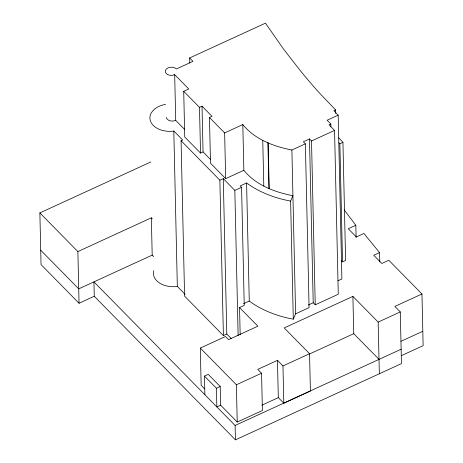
<?xml version="1.0" encoding="UTF-8"?>
<svg xmlns="http://www.w3.org/2000/svg" width="463" height="463" viewBox="0 0 463 463"><rect width="100%" height="100%" fill="white"/><g stroke="black" fill="none" stroke-linecap="round" stroke-linejoin="round"><path stroke-width="0.69" d="M240.17 334.807L239.55 307.554L244.244 305.401L241.564 187.301L240.193 185.906L246.582 182.972L249.262 301.066A94.689 64.212 -1.3 0 0 258.724 307.125L262.151 308.937A94.689 64.212 -1.3 0 0 289.109 318.33L293.287 319.163L290.608 201.069L292.923 195.739C274.698 192.157 255.894 185.159 243.851 170.297L242.815 124.57L224.636 132.922L225.672 178.649L243.851 170.297M293.287 319.163L295.602 313.839L291.887 150.012L305.372 143.819L303.346 141.759L309.492 138.935L311.518 140.995L315.234 304.822L338.268 294.242L334.552 130.421L329.043 124.819L330.842 123.986L327.144 120.224L338.169 115.16L333.823 110.738L335.623 109.91L319.32 92.872A917.973 622.532 -1.3 0 1 300.62 71.059L283.263 48.725L265.473 23.15L189.651 57.973L189.766 62.974M200.531 153.074L199.489 107.347L202.024 106.183L203.06 151.91L200.531 153.074L184.749 137.019L183.713 91.292L188.765 88.971L174.684 74.659A6.042 4.098 -1.3 0 1 166.315 73.594A6.042 4.098 -1.3 0 1 168.034 67.899A6.042 4.098 -1.3 0 1 176.403 68.964L192.973 61.353L189.651 57.973M225.672 178.649L210.503 163.219L209.467 117.486L211.996 116.329L202.024 106.183M223.398 335.588L219.873 180.2L223.276 178.637L226.801 334.026L223.398 335.588L184.592 296.112L181.068 140.723L182.625 140.011L173.81 131.041L173.457 131.122A20.245 13.728 -1.3 0 1 151.187 113.024C154.283 108.041 159.914 105.275 165.575 104.383M344.107 209.756L355.827 225.261L348.257 228.734L356.342 236.958L363.906 233.479L379.562 252.59L373.745 255.258L381.825 263.476L388.81 260.27L421.961 293.988L394.875 306.425L400.287 311.935L401.462 363.605L235.43 439.85L235.1 425.474L93.937 281.874L94.261 296.251L79.046 303.242L41.039 264.581L39.87 212.911L150.84 161.952M311.518 140.995L334.552 130.421M79.046 303.242L77.877 251.571L151.349 217.83L152.327 218.831M238.132 335.663L234.834 190.391L241.564 187.301M342.933 142.355L345.612 260.449L342.539 261.861L339.859 143.767L342.933 142.355L338.835 137.818M151.349 217.83L152.194 255.125L78.722 288.866L40.715 250.205M243.509 303.711L249.262 301.066M337.996 280.775L341.885 278.986L338.169 115.16M204.658 388.92L201.15 385.349L200.305 348.06L225.464 336.503L228.554 339.645L257.862 326.183L239.55 307.554M308.294 305.019L313.208 302.761L309.492 138.935M295.602 313.839L309.087 307.646L305.372 143.819M379.336 373.763L378.167 322.092L352.893 296.389L284.207 327.931L309.556 353.72L310.407 391.009L283.807 403.227L278.309 397.636L277.464 360.347L257.787 369.381L261.549 373.207L262.394 410.502L237.235 422.059L220.631 405.166L220.209 386.524L208.24 374.347L204.455 376.083L204.877 394.731M220.631 405.166L216.846 406.908L216.424 388.26L220.209 386.524M237.235 422.059L236.385 384.765L261.549 373.207M378.167 322.092L400.287 311.935M283.807 403.227L282.957 365.932L309.556 353.72M309.793 353.865L353.744 333.684L352.893 296.389M261.913 405.166L278.309 397.636M400.97 341.306L422.806 331.282M235.1 425.474L401.132 349.229M401.207 355.729L423.13 345.658L421.961 293.988M185.171 294.404L177.335 286.429L176.982 286.504A20.245 13.728 -1.3 0 1 153.768 270.733M291.887 150.012C273.662 146.43 254.858 139.427 242.815 124.57M290.608 201.069C278.57 198.847 266.781 194.964 256.045 189.031A94.689 64.212 -1.3 0 1 246.582 182.972M166.367 117.324A6.042 4.098 -1.3 0 0 175.72 120.392L184.778 129.588M338.858 142.743L339.859 143.767M183.713 91.292L199.489 107.347M209.467 117.486L224.636 132.922M341.538 260.837L342.539 261.861M203.06 151.91L210.543 159.521M223.276 178.637L234.834 190.391M181.068 140.723L219.873 180.2M353.744 333.684L379.012 359.386M313.208 302.761L315.234 304.822M277.464 360.347L282.957 365.932M152.194 255.125L153.664 256.624M226.801 334.026L231.326 338.627M200.305 348.06L236.385 384.765M204.455 376.083L216.424 388.26M39.87 212.911L77.877 251.571M94.261 296.251L235.43 439.85M379.562 252.59L379.776 261.913M355.827 225.261L356.099 237.455M335.623 109.91L335.704 113.522M330.842 123.986L330.912 126.874M268.164 142.882L269.2 188.609M267.909 142.772L268.945 188.499M262.758 140.33L263.794 186.062M174.684 74.659L175.726 120.386M173.81 131.041L177.335 286.429"/></g></svg>
